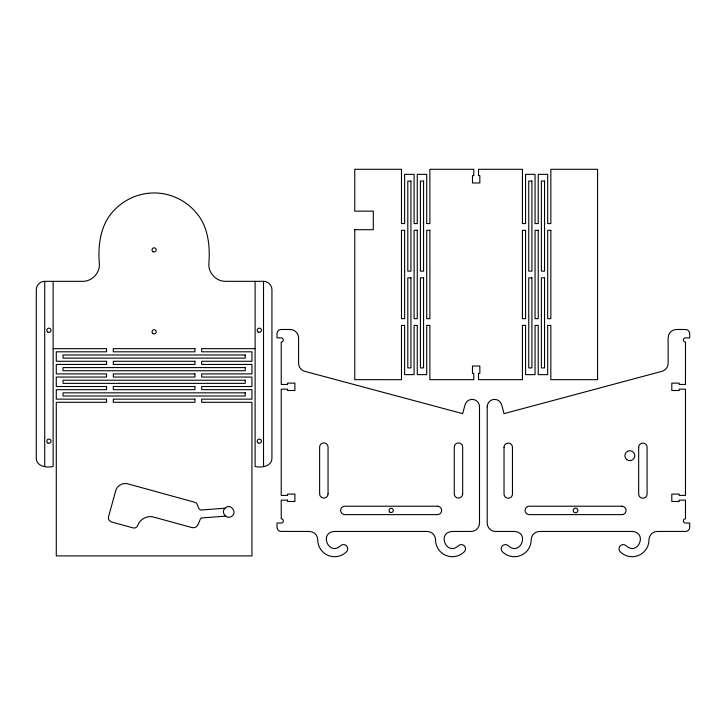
<?xml version="1.0" encoding="UTF-8"?>
<svg xmlns="http://www.w3.org/2000/svg" width="726" height="726" viewBox="0 0 726 726"><rect width="100%" height="100%" fill="white"/><g stroke="black" fill="none" stroke-linecap="round" stroke-linejoin="round"><path stroke-width="1.09" d="M53.134 281.334L53.134 466.473C46.863 468.125 36.191 466.428 36.3 458.061L36.3 289.747C36.191 285.254 40.22 281.225 44.713 281.334L82.582 281.334C91.576 281.543 99.625 273.493 99.417 264.5C97.62 244.971 100.469 223.127 115.434 208.988C125.553 198.824 139.773 192.934 154.121 192.962C169.666 192.907 185.021 199.886 195.24 211.602C208.38 225.75 210.277 246.132 208.816 264.5C208.607 273.493 216.657 281.552 225.65 281.325L263.52 281.334C268.012 281.225 272.041 285.254 271.932 289.747L271.932 458.061C272.05 466.428 261.369 468.125 255.107 466.473L255.107 281.334M224.996 508.218C230.323 502.419 238.31 512.992 231.295 516.567C226.258 519.743 220.577 512.111 224.996 508.218L200.694 510.042C197.073 509.144 198.833 502.646 194.114 502.083L127.894 483.879C122.812 482.345 116.959 485.676 115.679 490.83L108.437 517.193L108.7 519.734L111.096 521.867L132.985 527.884C134.845 528.437 136.996 527.394 137.704 525.588C139.837 519.144 147.269 515.151 153.794 517.103L191.119 527.357C198.706 529.671 198.37 521.223 201.111 517.992L225.595 516.15M53.134 348.652L106.568 348.652L106.568 351.811L56.283 351.811L56.283 361.276L106.568 361.276L106.568 364.434L56.283 364.434L56.283 373.899L106.568 373.899L106.568 377.057L56.283 377.057L56.283 386.522L106.568 386.522L106.568 389.68L56.283 389.68L56.283 399.146L106.568 399.146L106.568 402.304L56.283 402.304L56.283 555.889L251.949 555.889L251.949 402.304L201.665 402.304L201.665 399.146L251.949 399.146L251.949 389.68L201.665 389.68L201.665 386.522L251.949 386.522L251.949 377.057L201.665 377.057L201.665 373.899L251.949 373.899L251.949 364.434L201.665 364.434L201.665 361.276L251.949 361.276L251.949 351.811L201.665 351.811L201.665 348.652L255.107 348.652M263.52 281.334L263.52 466.473M44.713 281.334L44.713 466.473M287.541 500.141L287.541 501.457L294.901 501.457L294.901 494.088L287.541 494.088L287.541 495.404L281.234 495.404L281.225 389.181L287.541 389.181L287.541 390.497L294.901 390.497L294.901 383.137L287.541 383.137L287.541 384.453L281.234 384.453L281.216 342.109A2.105 2.105 0 0 0 283.321 340.004A2.105 2.105 0 0 0 281.216 337.899L277.005 337.899L277.005 333.697A4.211 4.211 0 0 1 281.216 329.486L290.155 329.486A8.413 8.413 0 0 1 298.577 337.899L298.577 363.218A8.413 8.413 0 0 0 304.811 371.34L462.68 413.639L465.03 404.854A7.36 7.36 0 0 1 479.505 406.76L479.505 523.047A8.413 8.413 0 0 1 471.092 531.459L452.325 531.459C436.48 532.403 446.535 556.443 458.333 545.825A4.202 4.202 0 0 1 464.277 545.825A4.202 4.202 0 0 1 464.277 551.769L463.605 552.413A16.834 16.834 0 0 1 435.555 540.053L435.555 539.872A8.413 8.413 0 0 0 427.133 531.459L334.523 531.459C318.678 532.403 328.733 556.443 340.53 545.825A4.202 4.202 0 0 1 346.474 545.825A4.202 4.202 0 0 1 346.474 551.769L345.812 552.413A16.834 16.834 0 0 1 317.752 540.053L317.752 539.872A8.413 8.413 0 0 0 309.33 531.459L280.853 531.432A4.211 4.211 0 0 1 277.033 527.611L277.014 523.047L281.234 523.047A2.105 2.105 0 0 0 283.34 520.941A2.105 2.105 0 0 0 281.234 518.836L281.225 500.141L287.541 500.141M354.751 229.697L354.751 379.68L401.478 379.689L401.478 325.402L404.636 325.402L404.636 374.634L414.101 374.634L414.101 325.402L417.259 325.402L417.259 374.634L426.725 374.634L426.725 325.402L429.883 325.402L429.883 379.68L473.797 379.68L473.788 373.373L472.481 373.373L472.481 366.013L479.841 366.013L479.841 373.373L478.525 373.373L478.525 379.68L522.439 379.68L522.439 325.402L525.597 325.402L525.597 374.634L535.062 374.634L535.062 325.402L538.22 325.402L538.22 374.634L547.685 374.634L547.685 325.402L550.843 325.402L550.843 379.68L597.571 379.68L597.571 169.294L550.843 169.294L550.843 223.572L547.685 223.572L547.685 174.349L538.22 174.349L538.22 223.572L535.062 223.572L535.062 174.349L525.597 174.349L525.597 223.581L522.439 223.581L522.439 169.294L478.525 169.294L478.525 175.61L479.841 175.61L479.841 182.97L472.481 182.97L472.481 175.61L473.797 175.61L473.797 169.294L429.883 169.294L429.883 223.581L426.725 223.581L426.725 174.349L417.259 174.349L417.259 223.581L414.101 223.581L414.101 174.349L404.636 174.349L404.636 223.581L401.478 223.581L401.478 169.294L354.751 169.294L354.751 211.139L373.309 211.139L373.309 229.697L354.751 229.697M487.2 406.76L487.2 523.047A8.413 8.413 0 0 0 495.622 531.459L514.389 531.459C530.225 532.403 520.17 556.443 508.382 545.825A4.202 4.202 0 0 0 502.428 545.825A4.202 4.202 0 0 0 502.428 551.769L503.1 552.413A16.834 16.834 0 0 0 531.16 540.053L531.16 539.872A8.413 8.413 0 0 1 539.572 531.459L632.183 531.459C648.028 532.403 637.972 556.443 626.175 545.825A4.202 4.202 0 0 0 620.231 545.825A4.202 4.202 0 0 0 620.231 551.769L620.902 552.413A16.834 16.834 0 0 0 648.962 540.053L648.962 539.872A8.413 8.413 0 0 1 657.375 531.459L685.852 531.432A4.211 4.211 0 0 0 689.682 527.611L689.691 523.047L685.48 523.047A2.105 2.105 0 0 1 683.375 520.941A2.105 2.105 0 0 1 685.48 518.836L685.48 500.141L679.164 500.141L679.164 501.457L671.804 501.457L671.804 494.088L679.164 494.088L679.164 495.404L685.48 495.404L685.48 389.181L679.164 389.181L679.164 390.497L671.804 390.497L671.804 383.137L679.164 383.137L679.164 384.453L685.48 384.453L685.489 342.109A2.105 2.105 0 0 1 683.384 340.004A2.105 2.105 0 0 1 685.489 337.899L689.7 337.899L689.7 333.697A4.211 4.211 0 0 0 685.489 329.486L676.55 329.486A8.413 8.413 0 0 0 668.138 337.899L668.138 363.218A8.413 8.413 0 0 1 661.894 371.34L504.035 413.639L501.675 404.854A7.36 7.36 0 0 0 487.2 406.76M504.035 447.307L504.035 494.025A4.211 4.211 0 0 0 508.245 498.236A4.211 4.211 0 0 0 512.456 494.025L512.456 447.307A4.211 4.211 0 0 0 508.245 443.096A4.211 4.211 0 0 0 504.035 447.307M638.662 447.307L638.662 494.025A4.211 4.211 0 0 0 642.873 498.236A4.211 4.211 0 0 0 647.084 494.025L647.084 447.307A4.211 4.211 0 0 0 642.873 443.096A4.211 4.211 0 0 0 638.662 447.307M410.943 181.083L407.794 181.083L407.794 271.125L410.943 271.125L410.943 181.083M423.567 181.083L420.418 181.083L420.418 271.125L423.567 271.125L423.567 181.083M531.913 181.073L528.755 181.073L528.755 271.125L531.913 271.125L531.913 181.073M544.536 181.073L541.378 181.073L541.378 271.125L544.536 271.125L544.536 181.073M404.636 230.305L401.478 230.305L401.478 318.669L404.636 318.669L404.636 230.305M417.259 230.305L414.101 230.305L414.101 318.669L417.259 318.669L417.259 230.305M429.883 230.305L426.725 230.305L426.725 318.669L429.883 318.669L429.883 230.305M525.597 230.305L522.439 230.305L522.439 318.669L525.597 318.669L525.597 230.305M538.22 230.305L535.062 230.305L535.062 318.669L538.22 318.669L538.22 230.305M550.843 230.305L547.685 230.305L547.685 318.669L550.843 318.669L550.843 230.305M410.943 277.858L407.794 277.858L407.794 367.9L410.943 367.9L410.943 277.858M423.567 277.858L420.418 277.858L420.418 367.9L423.567 367.9L423.567 277.858M531.913 277.858L528.755 277.858L528.755 367.9L531.913 367.9L531.913 277.858M544.536 277.858L541.378 277.858L541.378 367.9L544.536 367.9L544.536 277.858M194.931 348.652L113.301 348.652L113.301 351.811L194.931 351.811L194.931 348.652M245.216 354.969L63.017 354.969L63.017 358.127L245.216 358.127L245.216 354.969M194.931 361.276L113.301 361.276L113.301 364.434L194.931 364.434L194.931 361.276M245.216 367.592L63.017 367.592L63.017 370.75L245.216 370.75L245.216 367.592M194.931 373.899L113.301 373.899L113.301 377.057L194.931 377.057L194.931 373.899M245.216 380.215L63.017 380.215L63.017 383.373L245.216 383.373L245.216 380.215M194.931 386.522L113.301 386.522L113.301 389.68L194.931 389.68L194.931 386.522M245.216 392.839L63.017 392.839L63.017 395.997L245.216 395.997L245.216 392.839M194.931 399.146L113.301 399.146L113.301 402.304L194.931 402.304L194.931 399.146M437.433 506.213L344.868 506.213A4.211 4.211 0 0 0 340.657 510.423A4.211 4.211 0 0 0 344.868 514.625L437.433 514.625A4.211 4.211 0 0 0 441.635 510.423A4.211 4.211 0 0 0 437.433 506.213M621.837 506.213L529.281 506.213A4.211 4.211 0 0 0 525.07 510.423A4.211 4.211 0 0 0 529.281 514.625L621.837 514.625A4.211 4.211 0 0 0 626.048 510.423A4.211 4.211 0 0 0 621.837 506.213M462.671 493.843L462.671 447.125A4.211 4.211 0 0 0 458.469 442.914A4.211 4.211 0 0 0 454.258 447.125L454.258 493.843A4.211 4.211 0 0 0 458.469 498.054A4.211 4.211 0 0 0 462.671 493.843M328.043 493.843L328.043 447.125A4.211 4.211 0 0 0 323.832 442.914A4.211 4.211 0 0 0 319.631 447.125L319.631 493.843A4.211 4.211 0 0 0 323.832 498.054A4.211 4.211 0 0 0 328.043 493.843M257.83 442.688A2.105 2.105 0 0 0 261.342 441.726A2.105 2.105 0 0 0 258.755 439.166A2.105 2.105 0 0 0 257.83 442.688M258.22 332.045A2.105 2.105 0 0 0 261.414 330.285A2.105 2.105 0 0 0 258.302 328.397A2.105 2.105 0 0 0 258.22 332.045M47.671 331.936A2.105 2.105 0 0 0 51.011 330.475A2.105 2.105 0 0 0 48.079 328.315A2.105 2.105 0 0 0 47.671 331.936M47.807 442.978A2.105 2.105 0 0 0 51.029 441.263A2.105 2.105 0 0 0 47.934 439.339A2.105 2.105 0 0 0 47.807 442.978M152.687 333.361A2.105 2.105 0 0 0 156.163 332.299A2.105 2.105 0 0 0 153.504 329.813A2.105 2.105 0 0 0 152.687 333.361M152.95 251.677A2.105 2.105 0 0 0 156.217 250.053A2.105 2.105 0 0 0 153.177 248.038A2.105 2.105 0 0 0 152.95 251.677M389.844 512.12A2.151 2.151 0 0 0 393.274 510.705A2.151 2.151 0 0 0 390.325 508.436A2.151 2.151 0 0 0 389.844 512.12M626.828 459.658A4.973 4.973 0 0 0 634.76 456.309A4.973 4.973 0 0 0 627.89 451.118A4.973 4.973 0 0 0 626.828 459.658M574.375 512.474A2.369 2.369 0 0 0 577.923 510.423A2.369 2.369 0 0 0 574.375 508.372A2.369 2.369 0 0 0 574.375 512.474"/></g></svg>
